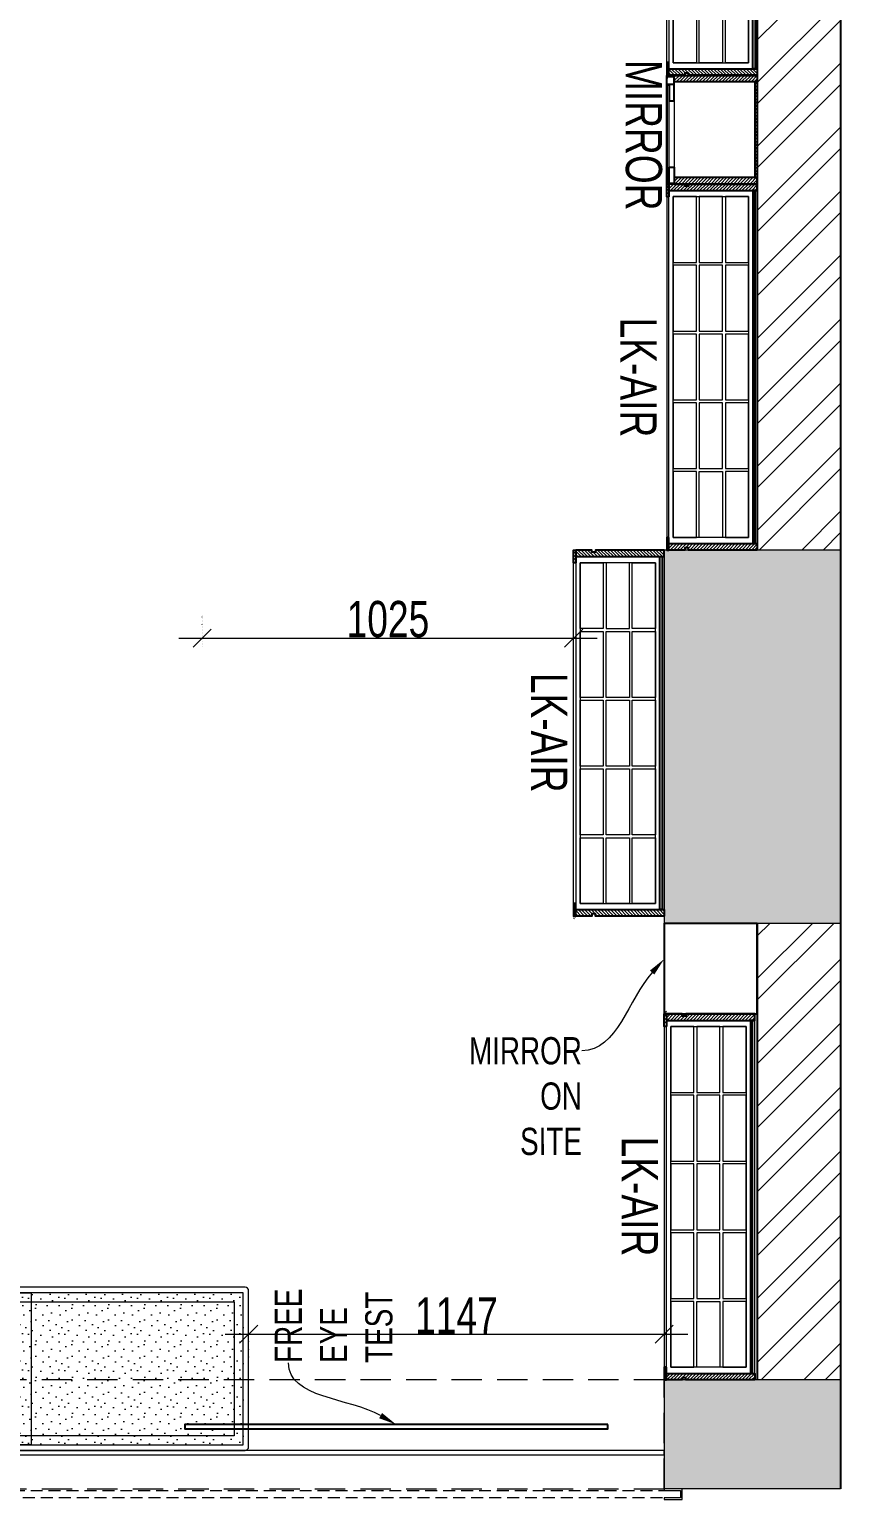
# Model space of a CAD drawing. Header units: feet. Extents: x 3958879 to 3965489, y -5461842 to -5452590.
# Drawn here: x 3963250 to 3965489, y -5460944 to -5456887 of the extents above; entities that cross this region are included whole.
import ezdxf
from ezdxf import colors
from ezdxf.entities.mleader import LeaderData, LeaderLine
from ezdxf.math import Vec2, Vec3

# ---------------------------------------------------------------- set-up
doc = ezdxf.new("R2010")
doc.units = ezdxf.units.FT
doc.header["$LTSCALE"] = 33
doc.header["$MEASUREMENT"] = 0
doc.header["$PDMODE"] = 3
doc.header["$PDSIZE"] = -1
for name, pattern in [('DOT2', [0.125, 0, -0.125]), ('HIDDEN', [9.525, 6.35, -3.175]), ('HIDDEN2', [4.7625, 3.175, -1.5875]), ('HIDDENX2', [0.75, 0.5, -0.25])]:
    doc.linetypes.add(name, pattern=pattern)
for name, color, linetype, lineweight in [('A-COL', 243, 'Continuous', 9), ('A-Glazing', 4, 'Continuous', 20), ('A-shutter', 8, 'Continuous', 18), ('beam', 90, 'Continuous', 9), ('column hatch', 5, 'Continuous', 0), ('LENS-DIM', 252, 'Continuous', 5), ('LENS-HATCH', 251, 'Continuous', 5), ('LENS-PARTITION', 21, 'Continuous', 25), ('LENS-TEXT', 31, 'Continuous', 5), ('LENS_TEXT', 31, 'Continuous', 5), ('LK-FF&E FLOOR', 1, 'Continuous', 9), ('LK-FF&E WALL', 1, 'Continuous', 9), ('LN-ELEVATION-1', 81, 'Continuous', 25), ('LN-ELEVATION-2', 103, 'Continuous', 20), ('LN-ELEVATION-3', 125, 'Continuous', 18), ('LN-ELEVATION-4', 145, 'Continuous', 13), ('LN-ELEVATION-5', 167, 'Continuous', 5), ('LN-HATCH', 251, 'Continuous', 0), ('PLANO-TXT', 252, 'Continuous', 5), ('rolling shutter', 1, 'Continuous', 5)]:
    doc.layers.add(name, color=color, linetype=linetype, lineweight=lineweight)
doc.layers.add('A-WALL', color=1, linetype='Continuous')
doc.styles.add('LK TXT', font='GILC____.TTF', dxfattribs={"height": 100})
doc.styles.get("Standard").update_dxf_attribs({"font": 'GILC____.TTF'})
doc.dimstyles.new('100MM', dxfattribs={"dimtxt": 100, "dimasz": 50, "dimexe": 65, "dimexo": 65, "dimtad": 1, "dimdec": 0, "dimtxsty": 'Standard', "dimblk": 'OBLIQUE', "dimcen": 2.5, "dimdle": 65, "dimclrd": 256, "dimclre": 256, "dimclrt": 1, "dimadec": 0, "dimazin": 0, "dimtfac": 1, "dimtdec": 0, "dimtmove": 1, "dimatfit": 3, "dimfxl": 1, "dimlwd": -1, "dimlwe": -1, "dimarcsym": 0})
pattern_1 = [(45, (7858558.917, 3503823.203), (-4.4901280605, 4.4901280605), [])]

# ---------------------------------------------------------------- blocks, each defined once
blk = doc.blocks.new('2 seater bench')
at = {"layer": 'LENS-HATCH', "lineweight": 0}
h = blk.add_hatch(dxfattribs=at)
h.set_pattern_fill('STIP1', color=177, scale=100, angle=270, pattern_type=2)
h.set_pattern_definition([(270, (6617251.08, -170421.61), (100, -2e-13), [0, -100]), (270, (6617235.08, -170433.61), (100, -2e-13), [0, -100]), (270, (6617211.08, -170428.61), (100, -2e-13), [0, -100]), (270, (6617188.08, -170463.61), (100, -2e-13), [0, -100]), (270, (6617224.08, -170460.61), (100, -2e-13), [0, -100]), (270, (6617248.08, -170487.61), (100, -2e-13), [0, -100]), (270, (6617255.08, -170452.61), (100, -2e-13), [0, -100]), (270, (6617214.08, -170494.61), (100, -2e-13), [0, -100]), (270, (6617182.08, -170489.61), (100, -2e-13), [0, -100]), (270, (6617167.08, -170415.61), (100, -2e-13), [0, -100]), (270, (6617187.08, -170433.61), (100, -2e-13), [0, -100]), (270, (6617168.08, -170447.61), (100, -2e-13), [0, -100]), (270, (6617232.08, -170508.61), (100, -2e-13), [0, -100]), (270, (6617207.08, -170476.61), (100, -2e-13), [0, -100]), (270, (6617240.08, -170468.61), (100, -2e-13), [0, -100]), (270, (6617231.08, -170485.61), (100, -2e-13), [0, -100]), (270, (6617204.08, -170449.61), (100, -2e-13), [0, -100]), (270, (6617258.08, -170477.61), (100, -2e-13), [0, -100]), (270, (6617199.08, -170508.61), (100, -2e-13), [0, -100]), (270, (6617169.08, -170505.61), (100, -2e-13), [0, -100])])
h.paths.add_polyline_path([(585, 210), (0, 210), (0, -210), (585, -210)])
h.paths.add_polyline_path([(0, 245), (0, -210)])
h.paths.add_polyline_path([(-585, 210), (0, 210), (0, -210), (-585, -210)])
at = {"layer": 'LN-ELEVATION-2', "ltscale": 0.5}
for points in [[(-585, 210), (0, 210), (0, -210), (-585, -210)], [(585, 210), (0, 210), (0, -210), (585, -210)]]:
    blk.add_lwpolyline(points, close=True, dxfattribs=at)
at = {"layer": 'LN-ELEVATION-5', "ltscale": 0.5}
blk.add_lwpolyline([(590, 225), (-590, 225, 0.414214), (-600, 215), (-600, -215, 0.414214), (-590, -225), (590, -225, 0.414214), (600, -215), (600, 215, 0.414214)], format="xyb", close=True, dxfattribs=at)
blk.add_lwpolyline([(585, 210), (-585, 210), (-585, -210), (585, -210)], close=True, dxfattribs=at)
at = {"layer": 'LN-ELEVATION-5', "linetype": 'HIDDEN2', "ltscale": 11}
blk.add_lwpolyline([(-560, 185), (560, 185), (560, -185), (-560, -185)], close=True, dxfattribs=at)
blk = doc.blocks.new('VC HD 1010')
at = {"layer": 'LN-HATCH', "ltscale": 0.5}
h = blk.add_hatch(dxfattribs=at)
h.set_pattern_fill('ANSI31', color=256, scale=2)
h.set_pattern_definition([(45, (3761554.586, 1795022.936), (-4.490128061, 4.490128061), [])])
h.paths.add_polyline_path([(-505.2, 24), (-505.2, -166), (-499.2, -166), (-499.2, -176), (-505.2, -176), (-505.2, -220), (-487.2, -220), (-487.2, 24)])
h = blk.add_hatch(dxfattribs=at)
h.set_pattern_fill('ANSI31', color=256, scale=2)
h.set_pattern_definition(pattern_1)
h.paths.add_polyline_path([(504.8, 24), (504.8, -166), (498.8, -166), (498.8, -176), (504.8, -176), (504.8, -220), (486.8, -220), (486.8, 24)])
h = blk.add_hatch(dxfattribs=at)
h.set_pattern_fill('ANSI31', color=256, scale=2)
h.set_pattern_definition([(45, (7858741.917, 3503823.203), (-4.4901280605, 4.4901280605), [])])
h.paths.add_polyline_path([(-470.2, -220), (-470.2, -226), (-505.2, -226), (-505.2, -220)])
h = blk.add_hatch(dxfattribs=at)
h.set_pattern_fill('ANSI31', color=256, scale=2)
h.set_pattern_definition(pattern_1)
h.paths.add_polyline_path([(476.8, -220), (476.8, -226), (511.8, -226), (511.8, -220)])
at = {"layer": 'LN-ELEVATION-1', "ltscale": 0.5}
for points in [[(-505.2, 24), (-505.2, -166), (-499.2, -166), (-499.2, -176), (-505.2, -176), (-505.2, -220), (-487.2, -220), (-487.2, 24)], [(486.8, 12), (-487.2, 12), (-487.2, 18), (486.8, 18)], [(504.8, 24), (504.8, -166), (498.8, -166), (498.8, -176), (504.8, -176), (504.8, -220), (486.8, -220), (486.8, 24)], [(-470.2, -220), (-470.2, -226), (-505.2, -226), (-505.2, -220)], [(469.8, -220), (469.8, -226), (504.8, -226), (504.8, -220)]]:
    blk.add_lwpolyline(points, close=True, dxfattribs=at)
at = {"layer": 'LN-ELEVATION-2', "ltscale": 0.5}
blk.add_lwpolyline([(470.2, 0), (-470.2, 0), (-470.2, -208), (470.2, -208)], close=True, dxfattribs=at)
at = {"layer": 'LN-ELEVATION-3', "ltscale": 0.5}
for p, q in [((-487.2, 24), (486.8, 24)), ((-470.2, -220), (469.8, -220)), ((469.8, -226), (-470.2, -226))]:
    blk.add_line(p, q, dxfattribs=at)
for points in [[(-470.2, 0), (-288.5, 0), (-288.5, -64), (-470.2, -64)], [(-280.5, 0), (-98.8, 0), (-98.8, -64), (-280.5, -64)], [(-90.8, 0), (90.8, 0), (90.8, -64), (-90.8, -64)], [(98.8, 0), (280.5, 0), (280.5, -64), (98.8, -64)], [(288.5, 0), (470.2, 0), (470.2, -64), (288.5, -64)], [(-470.2, -136), (-288.5, -136), (-288.5, -72), (-470.2, -72)], [(-280.5, -72), (-98.8, -72), (-98.8, -136), (-280.5, -136)], [(-90.8, -72), (90.8, -72), (90.8, -136), (-90.8, -136)], [(98.8, -72), (280.5, -72), (280.5, -136), (98.8, -136)], [(288.5, -72), (470.2, -72), (470.2, -136), (288.5, -136)], [(-470.2, -144), (-288.5, -144), (-288.5, -208), (-470.2, -208)], [(-280.5, -144), (-98.8, -144), (-98.8, -208), (-280.5, -208)], [(-90.8, -144), (90.8, -144), (90.8, -208), (-90.8, -208)], [(98.8, -144), (280.5, -144), (280.5, -208), (98.8, -208)], [(288.5, -144), (470.2, -144), (470.2, -208), (288.5, -208)]]:
    blk.add_lwpolyline(points, close=True, dxfattribs=at)
blk = doc.blocks.new('MIRROR')
at = {"layer": 'LN-HATCH', "ltscale": 0.5}
h = blk.add_hatch(dxfattribs=at)
h.set_pattern_fill('ANSI31', color=256, scale=2)
h.set_pattern_definition([(45, (4060433.7416, 1708720.787), (-4.4901280605, 4.4901280605), [])])
h.paths.add_polyline_path([(212.9, 101.3), (230.9, 101.3), (230.9, -127.7), (212.9, -127.7)])
h.paths.add_polyline_path([(230.9, 95.3), (494.9, 95.3), (494.9, 101.3), (230.9, 101.3)])
h.paths.add_polyline_path([(512.9, 101.3), (494.9, 101.3), (494.9, -127.7), (512.9, -127.7)])
at = {"layer": 'Defpoints'}
blk.add_lwpolyline([(512.9, 101.3), (212.9, 101.3), (212.9, -148.7), (512.9, -148.7)], close=True, dxfattribs=at)
at = {"layer": 'LN-ELEVATION-1'}
for points in [[(212.9, 101.3), (230.9, 101.3), (230.9, -127.7), (212.9, -127.7)], [(230.9, 95.3), (494.9, 95.3), (494.9, 101.3), (230.9, 101.3)], [(512.9, 101.3), (494.9, 101.3), (494.9, -127.7), (512.9, -127.7)], [(259.9, -141.7), (259.9, -127.7), (214.9, -127.7), (214.9, -148.7), (223.9, -148.7), (223.9, -147.2), (216.4, -147.2), (216.4, -141.7)], [(442.9, -141.7), (442.9, -127.7), (487.9, -127.7), (487.9, -148.7), (478.9, -148.7), (478.9, -147.2), (486.4, -147.2), (486.4, -141.7)], [(504.9, -148.7), (504.9, -147.2), (509.4, -147.2), (509.4, -129.2), (487.9, -129.2), (487.9, -127.7), (510.9, -127.7), (510.9, -148.7)]]:
    blk.add_lwpolyline(points, close=True, dxfattribs=at)
at = {"layer": 'LN-ELEVATION-2', "color": 4, "lineweight": 0}
blk.add_lwpolyline([(216.4, -141.7), (486.4, -141.7), (486.4, -147.2), (216.4, -147.2)], close=True, dxfattribs=at)
at = {"layer": 'LN-ELEVATION-2'}
blk.add_lwpolyline([(259.9, -141.7), (442.9, -141.7), (442.9, -127.7), (259.9, -127.7)], close=True, dxfattribs=at)
at = {"layer": 'LN-ELEVATION-4', "ltscale": 0.5}
blk.add_line((478.9, -148.7), (223.9, -148.7), dxfattribs=at)
blk = doc.blocks.new('*U45')
at = {"layer": 'A-shutter', "color": 5, "ltscale": 10}
for points in [[(41038293.5, -1561539.2), (41038293.5, -1561544.2), (41038248.5, -1561544.2), (41038248.5, -1561564.2), (41038293.5, -1561564.2), (41038293.5, -1561569.2), (41038243.5, -1561569.2), (41038243.5, -1561539.2)], [(41040640.5, -1561539.2), (41040640.5, -1561544.2), (41040685.5, -1561544.2), (41040685.5, -1561564.2), (41040640.5, -1561564.2), (41040640.5, -1561569.2), (41040690.5, -1561569.2), (41040690.5, -1561539.2)]]:
    blk.add_lwpolyline(points, close=True, dxfattribs=at)
at = {"layer": 'A-shutter', "color": 5, "linetype": 'HIDDENX2', "ltscale": 2}
blk.add_lwpolyline([(41038248.5, -1561544.2), (41038248.5, -1561564.2), (41040685.5, -1561564.2), (41040685.5, -1561544.2)], close=True, dxfattribs=at)
blk = doc.blocks.new('A$C024159fb')
at = {"layer": 'column hatch'}
h = blk.add_hatch(color=8, dxfattribs=at)
h.dxf.hatch_style = 1
h.paths.add_polyline_path([(3618, -2061.9), (3131, -2061.9), (3131, -3091.9), (3618, -3091.9)])
h.paths.add_polyline_path([(425.4, -1320.9), (75.4, -1320.9), (75.4, -2350.9), (425.4, -2350.9)])
h.paths.add_polyline_path([(-2602, -1279.9), (-2992, -1279.9), (-2992, -2211.9), (-2602, -2211.9)])
h.paths.add_polyline_path([(406, 3672.1), (56, 3672.1), (56, 2902.1), (406, 2902.1)])
h.paths.add_polyline_path([(-2512, -4211.9), (-2992, -4211.9), (-2992, -4651.9), (-2512, -4651.9)])
h.paths.add_polyline_path([(3618, -4351.9), (3131, -4351.9), (3131, -4651.9), (3618, -4651.9)])
at = {"layer": 'LN-HATCH'}
h = blk.add_hatch(dxfattribs=at)
h.set_pattern_fill('ANSI32', color=256, scale=333, angle=180)
h.set_pattern_definition([(225, (-6965184.7, 5279154.4), (88.2999593, -88.2999593), []), (225, (-6965243.57, 5279154.4), (88.2999593, -88.2999593), [])])
h.paths.add_polyline_path([(-2762, -2211.9), (-2992, -2211.9), (-2992, -4211.9), (-2762, -4211.9)])
h.paths.add_polyline_path([(3618, 3672.1), (406, 3672.1), (406, 3442.1), (3388, 3442.1), (3388, -2061.9), (3618, -2061.9)])
h.paths.add_polyline_path([(3618, -3091.9), (3388, -3091.9), (3388, -4351.9), (3618, -4351.9)])
h.paths.add_polyline_path([(-2762, -1279.9), (-2762, 3442.1), (-1372, 3442.1), (56, 3442.1), (56, 3672.1), (-2992, 3672.1), (-2992, -1279.9)])
at = {"layer": 'A-COL'}
for p, q in [((3618, -2061.9), (3131, -2061.9)), ((3131, -2061.9), (3131, -3091.9)), ((3618, -3091.9), (3131, -3091.9)), ((3618, -4351.9), (3131, -4351.9)), ((3131, -4351.9), (3131, -4651.9)), ((3618, -4651.9), (3131, -4651.9))]:
    blk.add_line(p, q, dxfattribs=at)
at = {"layer": 'A-Glazing', "elevation": 17940.1}
blk.add_lwpolyline([(3131, -4546), (784, -4546), (784, -4558), (3131, -4558)], close=True, dxfattribs=at)
at = {"layer": 'A-WALL'}
for p, q in [((3618, 3672.1), (3618, -4651.9)), ((3388, 3442.1), (3388, -2061.9)), ((3388, -3091.9), (3388, -4351.9))]:
    blk.add_line(p, q, dxfattribs=at)
at = {"layer": 'beam', "linetype": 'HIDDEN', "ltscale": 0.4}
blk.add_lwpolyline([(3131, -4351.9), (504, -4351.9), (504, -4381.9), (784, -4381.9), (784, -4651.9), (3131, -4651.9)], close=True, dxfattribs=at)
at = {"layer": 'rolling shutter', "xscale": -1}
blk.add_blockref('*U45', (41041424.4, 1556887.3, 17940.1), dxfattribs=at)
blk = doc.blocks.new('_Oblique')
at = {"color": 0, "lineweight": -2}
blk.add_line((-0.5, -0.5), (0.5, 0.5), dxfattribs=at)
blk = doc.blocks.new('*D47')
at = {"layer": 'Defpoints', "color": 0}
for p in [(3964752.4, -5458566.5), (3963727.3, -5458653.7, 17940.1), (3964752.4, -5458653.7)]:
    blk.add_point(p, dxfattribs=at)
at = {"layer": 'LENS-DIM', "linetype": 'DOT2'}
for p, q in [((3963727.3, -5458588.7), (3963727.3, -5458501.5)), ((3964752.4, -5458588.7), (3964752.4, -5458501.5))]:
    blk.add_line(p, q, dxfattribs=at)
at = {"layer": 'LENS-DIM'}
blk.add_line((3963662.3, -5458566.5), (3964817.4, -5458566.5), dxfattribs=at)
at = {"layer": 'LENS-DIM', "xscale": 50, "yscale": 50, "zscale": 50, "rotation": 180}
blk.add_blockref('_Oblique', (3963727.3, -5458566.5), dxfattribs=at)
at = {"layer": 'LENS-DIM', "xscale": 50, "yscale": 50, "zscale": 50}
blk.add_blockref('_Oblique', (3964752.4, -5458566.5), dxfattribs=at)
at = {"layer": 'LENS-DIM', "color": 1, "insert": (3964239.9, -5458514.8), "char_height": 100, "attachment_point": 5}
blk.add_mtext('1025', dxfattribs=at)
blk = doc.blocks.new('*D49')
at = {"layer": 'Defpoints', "color": 0}
for p in [(3963855.4, -5460438.7), (3965002.4, -5460438.7), (3965002.4, -5460487.5)]:
    blk.add_point(p, dxfattribs=at)
at = {"layer": 'LENS-DIM'}
blk.add_line((3963790.4, -5460487.5), (3965067.4, -5460487.5), dxfattribs=at)
at = {"layer": 'LENS-DIM', "linetype": 'DOT2'}
for p, q in [((3963855.4, -5460503.7), (3963855.4, -5460552.5)), ((3965002.4, -5460503.7), (3965002.4, -5460552.5))]:
    blk.add_line(p, q, dxfattribs=at)
at = {"layer": 'LENS-DIM', "xscale": 50, "yscale": 50, "zscale": 50, "rotation": 180}
blk.add_blockref('_Oblique', (3963855.4, -5460487.5), dxfattribs=at)
at = {"layer": 'LENS-DIM', "xscale": 50, "yscale": 50, "zscale": 50}
blk.add_blockref('_Oblique', (3965002.4, -5460487.5), dxfattribs=at)
at = {"layer": 'LENS-DIM', "color": 1, "insert": (3964428.9, -5460435.7), "char_height": 100, "attachment_point": 5}
blk.add_mtext('1147', dxfattribs=at)

msp = doc.modelspace()

# ---------------------------------------------------------------- linework, layer by layer
msp.add_lwpolyline([(3964847, -5460736.8), (3963679, -5460736.8), (3963679, -5460748.8), (3964847, -5460748.8)], close=True)
at = {"layer": 'LENS-PARTITION'}
msp.add_lwpolyline([(3965259.4, -5459353.7), (3965002.4, -5459353.7), (3965002.4, -5459603.7), (3965008.4, -5459603.7), (3965052.4, -5459603.7), (3965259.4, -5459603.7)], close=True, dxfattribs=at)

# ---------------------------------------------------------------- block references
at = {"layer": 'LENS-DIM', "color": 3}
msp.add_blockref('A$C024159fb', (3961871.4, -5456261.8), dxfattribs=at)
at = {"layer": 'LK-FF&E FLOOR'}
msp.add_blockref('2 seater bench', (3963255.4, -5460582.8), dxfattribs=at)
at = {"layer": 'LK-FF&E WALL', "rotation": 270}
for p in [(3965235.4, -5456508.9), (3964978.4, -5458828.9)]:
    msp.add_blockref('VC HD 1010', p, dxfattribs=at)
at = {"layer": 'LK-FF&E WALL', "xscale": -1, "rotation": 270}
for name, p in [('MIRROR', (3965158, -5457526.7)), ('VC HD 1010', (3965235.4, -5457818.5)), ('VC HD 1010', (3965228.4, -5460108.5))]:
    msp.add_blockref(name, p, dxfattribs=at)

# ---------------------------------------------------------------- texts
at = {"layer": 'LENS_TEXT', "linetype": 'Continuous', "ltscale": 3, "insert": (3964945.7, -5457178.9, -23744), "char_height": 100, "width": 324.474, "attachment_point": 5, "rotation": 270, "style": 'LK TXT'}
msp.add_mtext('{\\C7;MIRROR}', dxfattribs=at)
at = {"layer": 'PLANO-TXT', "linetype": 'Continuous', "ltscale": 3, "char_height": 100, "width": 149.547, "attachment_point": 5, "rotation": 270, "style": 'LK TXT'}
for insert in [(3964931.5, -5457847.4, -23744), (3964685, -5458827.5, -23744), (3964935, -5460107.5, -23744)]:
    msp.add_mtext('LK-AIR', dxfattribs=dict(at, insert=insert))

# ---------------------------------------------------------------- dimensions: what is measured, and where the dimension line sits
at = {"layer": 'LENS-DIM', "color": 3}
for base, p1, p2, picture, middle in [((3964752.4, -5458566.5), (3963727.3, -5458653.7, 17940.1), (3964752.4, -5458653.7), '*D47', (3964239.9, -5458514.8)), ((3965002.4, -5460487.5), (3963855.4, -5460438.7), (3965002.4, -5460438.7), '*D49', (3964428.9, -5460435.7))]:
    dim = msp.add_linear_dim(base=base, p1=p1, p2=p2, dimstyle='100MM', dxfattribs=at)
    dim.commit()
    dim.dimension.update_dxf_attribs({"geometry": picture, "text_midpoint": middle})

# ---------------------------------------------------------------- leaders
at = {"layer": 'LENS-TEXT', "color": 0, "linetype": 'Continuous', "ltscale": 3}
ml = msp.add_multileader_mtext('Standard', dxfattribs=at)
ml.set_content('\\pxqr,t3;{\\C0;MIRROR ON SITE}', color=1)
ml.set_leader_properties(color=256, linetype='ByLayer', lineweight=-1)
ml.build(insert=Vec2(0, 0))
ml.multileader.update_dxf_attribs({"leader_type": 2, "dogleg_length": 0.36, "arrow_head_size": 50})
ctx = ml.context
ctx.base_point, ctx.char_height, ctx.arrow_head_size, ctx.landing_gap_size, ctx.plane_origin, ctx.plane_x_axis, ctx.plane_y_axis = Vec3(3964525.4, -5459705.8, 47488.1), 75, 50, 0.09, Vec3(3958439.6, -5461341.5, 47488.1), Vec3(0.999999, 0.001097), Vec3(-0.001097, 0.999999)
ctx.text_align_type = 2
notes = []
notes.append((ctx, [(1, (1, 1, 0), (3964775.7, -5459705.6, 47488.1), (-0.999999, -0.001097), 0.36, [(1, [(3965002.4, -5459452.2, 47488.1)], 0, [])])]))
ctx.mtext.insert, ctx.mtext.text_direction, ctx.mtext.rotation, ctx.mtext.width, ctx.mtext.alignment, ctx.mtext.flow_direction = Vec3(3964775.2, -5459667.6, 47488.1), Vec3(0.999999, 0.001097), 0.001097, 289.544, 3, 5
at = {"layer": 'LENS_TEXT', "color": 1, "linetype": 'Continuous', "ltscale": 3}
ml = msp.add_multileader_mtext('Standard', dxfattribs=at)
ml.set_content('{\\C256;FREE EYE TEST}', color=1)
ml.set_leader_properties(color=256, linetype='ByLayer', lineweight=-1)
ml.build(insert=Vec2(0, 0))
ml.multileader.update_dxf_attribs({"leader_type": 2, "dogleg_length": 0.36, "arrow_head_size": 50})
ctx = ml.context
ctx.base_point, ctx.char_height, ctx.arrow_head_size, ctx.landing_gap_size, ctx.plane_origin, ctx.plane_x_axis, ctx.plane_y_axis = Vec3(3963965.2, -5460566.6), 75, 50, 0.09, Vec3(3962602.8, -5461844.3), Vec3(0, 1), Vec3(-1, 0)
notes.append((ctx, [(0, (1, 1, 0), (3963965.2, -5460566.9), (0, 1), 0.36, [(1, [(3964263, -5460736.8)], 0, [])])]))
ctx.mtext.insert, ctx.mtext.text_direction, ctx.mtext.rotation, ctx.mtext.width, ctx.mtext.flow_direction = Vec3(3963927.2, -5460566.5), Vec3(0, 1), 1.570796, 354.238, 5
for ctx, leaders in notes:
    for number, flags, end, landing, length, lines in leaders:
        leader = LeaderData()
        leader.index, (leader.has_last_leader_line, leader.has_dogleg_vector, leader.attachment_direction) = number, flags
        leader.last_leader_point, leader.dogleg_vector, leader.dogleg_length = Vec3(end), Vec3(landing), length
        for number, points, colour, breaks in lines:
            line = LeaderLine()
            line.index, line.vertices, line.color, line.breaks = number, Vec3.list(points), colors.encode_raw_color(colour), breaks
            leader.lines.append(line)
        ctx.leaders.append(leader)

doc.saveas('drawing.dxf')
